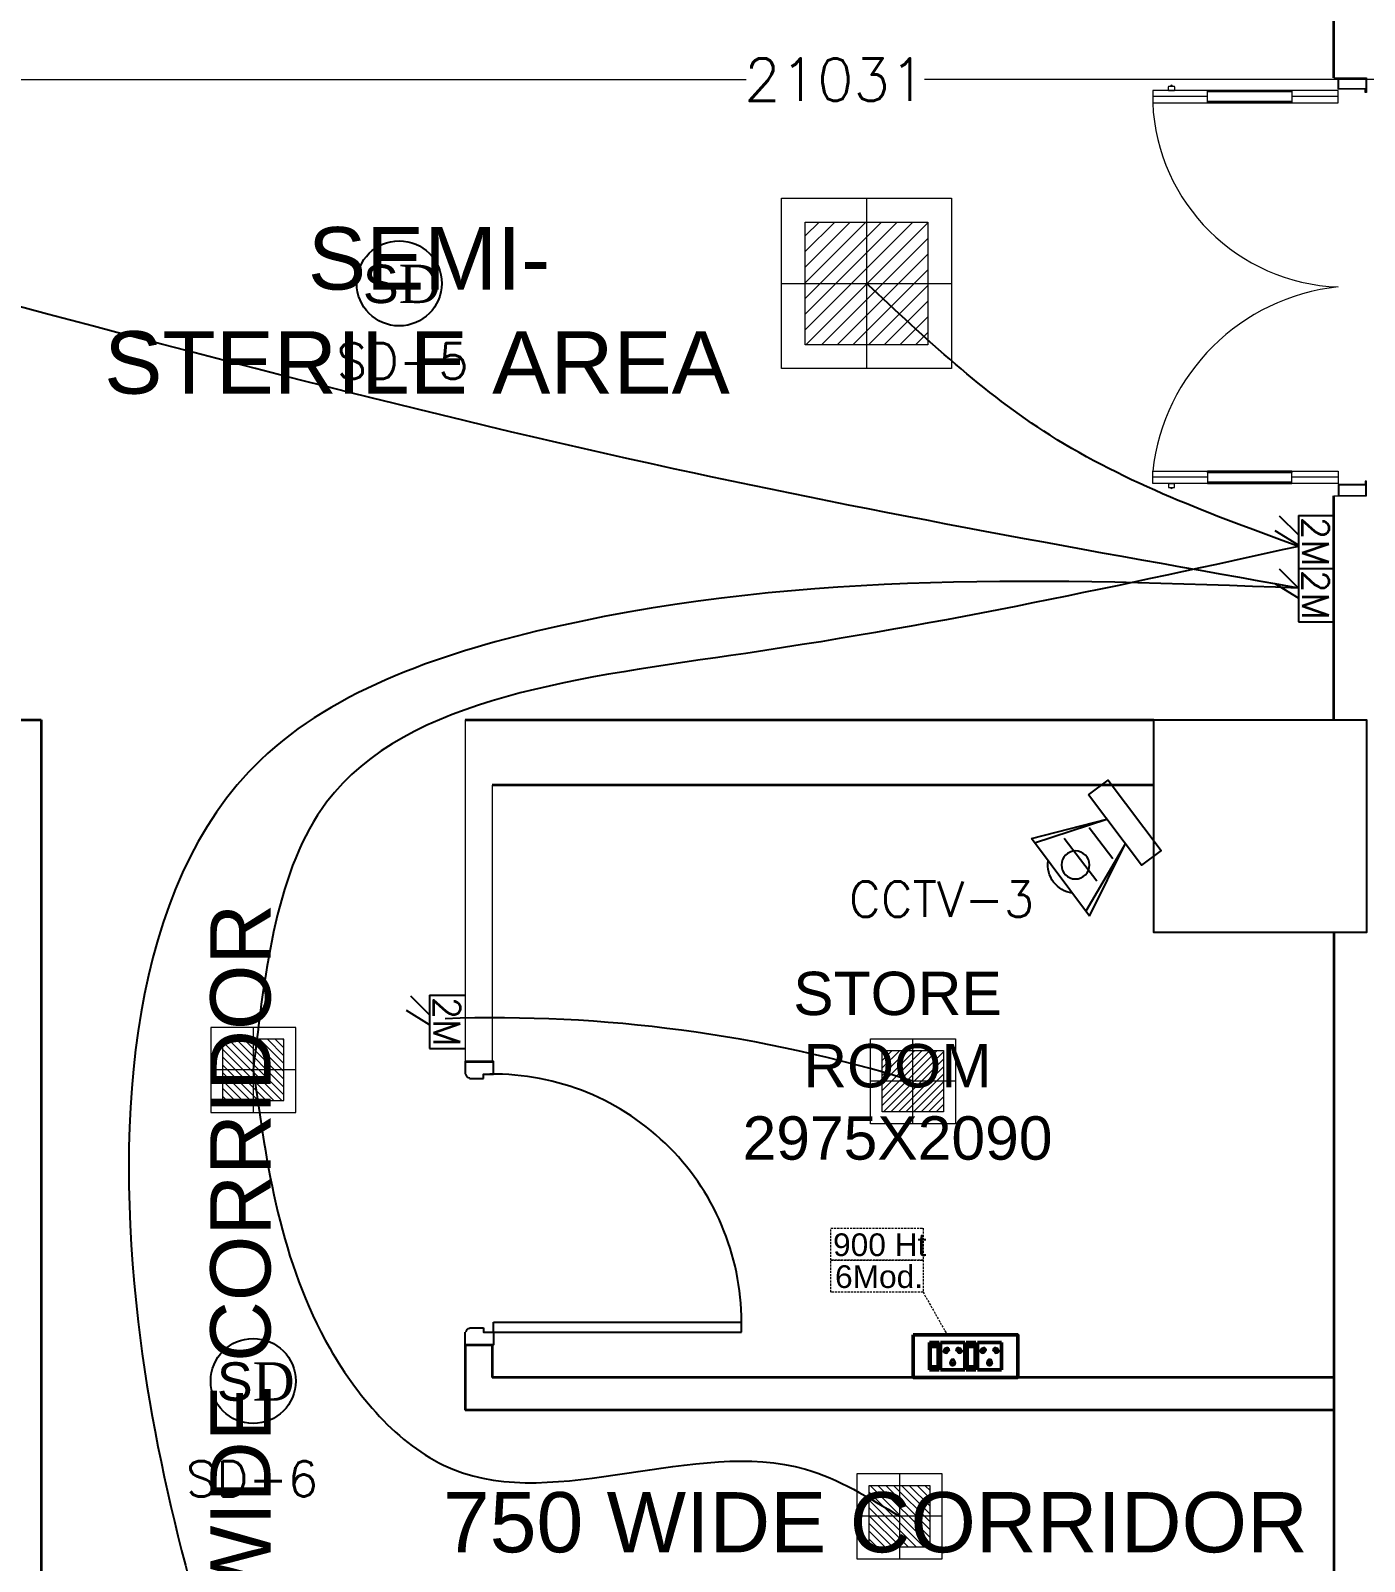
# Model space of a CAD drawing. Extents: x 3505867 to 3988380, y -625948 to -590408.
# Drawn here: x 3523526 to 3528232, y -609247 to -603846 of the extents above; entities that cross this region are included whole.
import ezdxf
from ezdxf.enums import TextEntityAlignment as Align

# ---------------------------------------------------------------- set-up
doc = ezdxf.new("R2010")
doc.units = 0
doc.header["$LTSCALE"] = 6
doc.header["$MEASUREMENT"] = 0
for name, pattern in [('1', [0]), ('CONTINIOUS', [0]), ('CONTINU', [0]), ('DASHED2', [0.375, 0.25, -0.125])]:
    doc.linetypes.add(name, pattern=pattern)
doc.layers.get('0').update_dxf_attribs({"linetype": 'CONTINUOUS'})
doc.layers.get('Defpoints').update_dxf_attribs({"linetype": 'CONTINUOUS'})
for name, color, linetype in [('24W RAW POWER', 1, 'CONTINUOUS'), ('24W UPS POWER LIGHT', 5, 'CONTINUOUS'), ('COL', 5, 'CONTINUOUS'), ('DIM', 7, 'CONTINUOUS'), ('DOOR', 44, 'CONTINUOUS'), ('ELE 36W EMERGENCY LIGHT', 5, 'CONTINUOUS'), ('ELE-2M RAW P.SB', 40, 'CONTINUOUS'), ('ELE-2M UPS P.SB', 3, 'CONTINUOUS'), ('FA-FIRE TEXT', 7, 'CONTINUOUS'), ('LV.CC CEMARA', 66, 'CONTINUOUS'), ('TEXT', 5, 'CONTINUOUS')]:
    doc.layers.add(name, color=color, linetype=linetype)
doc.layers.add('CFT_LOOPING', color=7, linetype='1', lineweight=0, true_color=0xd6d600)
for name, color, linetype, lineweight in [('Double Leaf Door', 4, 'CONTINUOUS', 18), ('ELE- DBS', 1, 'CONTINUOUS', 9), ('ELE-24W EMERGENCY  LED LIGHT', 5, 'CONTINUOUS', 18), ('ELE-24W LED LIGHT', 1, 'CONTINUOUS', 18), ('ELE-36W EMERGENCY  LED LIGHT', 7, 'CONTINUOUS', 18), ('ELE-CABLE TRAY', 31, 'CONTINUOUS', 18), ('ELE. 2N0S OF 6-16 UPS SOCKETS', 191, 'CONTINUOUS', 15), ('ELE. DB', 1, 'CONTINUOUS', 9), ('FA-BELOW SMOKE DERECTOR', 1, 'CONTINUOUS', 25), ('WALL', 10, 'CONTINUOUS', 35)]:
    doc.layers.add(name, color=color, linetype=linetype, lineweight=lineweight)
doc.layers.add('ELE-LIGHTING WIRING', color=7, linetype='CONTINUOUS', true_color=0x63d7b6)
doc.styles.add('ARIAL', font='')
doc.styles.add('PDF Times New Roman', font='')
doc.styles.add('ROMANS', font='romans.shx')
doc.styles.get("Standard").update_dxf_attribs({"font": 'SIMPLEX'})
doc.styles.add('T 1-25', font='segoeui.ttf', dxfattribs={"width": 0.8, "height": 50})
doc.styles.get('ARIAL').set_extended_font_data('Arial')
doc.styles.get('PDF Times New Roman').set_extended_font_data('Times New Roman')
doc.dimstyles.new('D 1-25', dxfattribs={"dimtxt": 50, "dimasz": 12.5, "dimexe": 0, "dimexo": 10, "dimgap": 0, "dimtad": 0, "dimdec": 0, "dimzin": 0, "dimdsep": 46, "dimtxsty": 'T 1-25', "dimblk": 'ARCHTICK', "dimcen": 5, "dimclrd": 256, "dimclre": 256, "dimclrt": 256, "dimadec": 0, "dimazin": 0, "dimtfac": 50, "dimtdec": 0, "dimtmove": 1, "dimatfit": 2, "dimfxl": 1, "dimtolj": 1, "dimtzin": 0, "dimarcsym": 0})

# ---------------------------------------------------------------- blocks, each defined once
blk = doc.blocks.new('1800x80')
at = {"layer": 'Double Leaf Door'}
for points in [[(101770.4, -25417.9), (101775.3, -25417.9), (101775.3, -25121.4), (101770.4, -25121.4)], [(101814, -25121.4), (101809.1, -25121.4), (101809.1, -25417.9), (101814, -25417.9)], [(103113.4, -25121.4), (103118.4, -25121.4), (103118.4, -25417.9), (103113.4, -25417.9)], [(103157.1, -25417.9), (103152.1, -25417.9), (103152.1, -25121.4), (103157.1, -25121.4)]]:
    blk.add_hatch(color=6, dxfattribs=at).paths.add_polyline_path(points)
at = {"layer": 'Double Leaf Door', "color": 8}
for p, q in [((101770.4, -25581.8), (101770.4, -24927.6)), ((101770.4, -24927.6), (101814, -24927.6)), ((101792.2, -25121.4), (101792.2, -24927.6)), ((101814, -24927.6), (101814, -25581.8)), ((103157.1, -24927.6), (103113.4, -24927.6)), ((103113.4, -24927.6), (103113.4, -25581.8)), ((103135.3, -25121.4), (103135.3, -24927.6)), ((103157.1, -25581.8), (103157.1, -24927.6)), ((101756, -24985.1), (101756, -25003.1)), ((101770.4, -24983.1), (101758, -24983.1)), ((101770.4, -24983.1), (101770.4, -25005)), ((103157.1, -24983.1), (103169.5, -24983.1)), ((103157.1, -24983.1), (103157.1, -25005)), ((103171.5, -24985.1), (103171.5, -25003.1)), ((101758, -25005), (101770.4, -25005)), ((103169.5, -25005), (103157.1, -25005)), ((101792.2, -25581.8), (101792.2, -25417.9)), ((103135.3, -25581.8), (103135.3, -25417.9)), ((101726.2, -25581.8), (101726.2, -25681.8)), ((101766.4, -25581.8), (101726.2, -25581.8)), ((101728.2, -25583.8), (101728.2, -25679.8)), ((101764.4, -25583.8), (101728.2, -25583.8)), ((101764.4, -25678.9), (101764.4, -25583.8)), ((101766.4, -25676.9), (101766.4, -25581.8)), ((101814, -25581.8), (101770.4, -25581.8)), ((103113.4, -25581.8), (103157.1, -25581.8)), ((103161.1, -25676.9), (103161.1, -25581.8)), ((103161.1, -25581.8), (103201.2, -25581.8)), ((103163, -25678.9), (103163, -25583.8)), ((103163, -25583.8), (103199.3, -25583.8)), ((103199.3, -25583.8), (103199.3, -25679.8)), ((103201.2, -25581.8), (103201.2, -25681.8)), ((101726.2, -25681.8), (101766.4, -25681.8)), ((101728.2, -25679.8), (101766.4, -25679.8)), ((101776.3, -25678.9), (101764.4, -25678.9)), ((101778.3, -25676.9), (101766.4, -25676.9)), ((101766.4, -25679.8), (101776.3, -25679.8)), ((101766.4, -25681.8), (101778.3, -25681.8)), ((101776.3, -25679.8), (101776.3, -25678.9)), ((101778.3, -25681.8), (101778.3, -25676.9)), ((103149.1, -25681.8), (103149.1, -25676.9)), ((103149.1, -25676.9), (103161.1, -25676.9)), ((103161.1, -25681.8), (103149.1, -25681.8)), ((103151.1, -25679.8), (103151.1, -25678.9)), ((103151.1, -25678.9), (103163, -25678.9)), ((103161.1, -25679.8), (103151.1, -25679.8)), ((103199.3, -25679.8), (103161.1, -25679.8)), ((103201.2, -25681.8), (103161.1, -25681.8))]:
    blk.add_line(p, q, dxfattribs=at)
at = {"layer": 'Double Leaf Door', "color": 6}
for p, q in [((101814, -25121.4), (101770.4, -25121.4)), ((101770.4, -25121.4), (101770.4, -25417.9)), ((101775.3, -25417.9), (101775.3, -25121.4)), ((101809.1, -25417.9), (101809.1, -25121.4)), ((101814, -25417.9), (101814, -25121.4)), ((103113.4, -25417.9), (103113.4, -25121.4)), ((103113.4, -25121.4), (103157.1, -25121.4)), ((103118.4, -25417.9), (103118.4, -25121.4)), ((103152.1, -25417.9), (103152.1, -25121.4)), ((103157.1, -25121.4), (103157.1, -25417.9)), ((101770.4, -25417.9), (101814, -25417.9)), ((103157.1, -25417.9), (103113.4, -25417.9))]:
    blk.add_line(p, q, dxfattribs=at)
at = {"layer": 'Double Leaf Door', "color": 6, "ltscale": 100}
for p, q in [((101809.1, -25121.4), (101809.1, -25417.9)), ((103118.4, -25121.4), (103118.4, -25417.9))]:
    blk.add_line(p, q, dxfattribs=at)
at = {"layer": 'Double Leaf Door', "color": 6}
for points in [[(101770.4, -25121.4), (101770.4, -25417.9), (101775.3, -25417.9), (101775.3, -25121.4), (101770.4, -25121.4)], [(101814, -25121.4), (101814, -25417.9), (101809.1, -25417.9), (101809.1, -25121.4), (101814, -25121.4)], [(103113.4, -25121.4), (103113.4, -25417.9), (103118.4, -25417.9), (103118.4, -25121.4), (103113.4, -25121.4)], [(103157.1, -25121.4), (103157.1, -25417.9), (103152.1, -25417.9), (103152.1, -25121.4), (103157.1, -25121.4)]]:
    blk.add_lwpolyline(points, dxfattribs=at)
at = {"layer": 'Double Leaf Door', "ltscale": 5000}
for points in [[(101770.4, -25121.4), (101770.4, -25417.9), (101775.3, -25417.9), (101775.3, -25121.4), (101770.4, -25121.4)], [(103157.1, -25121.4), (103157.1, -25417.9), (103152.1, -25417.9), (103152.1, -25121.4), (103157.1, -25121.4)]]:
    blk.add_lwpolyline(points, dxfattribs=at)
at = {"layer": 'Double Leaf Door', "color": 8}
for centre, radius, start, end in [((101731.8, -25658.9), 736, 6.0142, 83.5863), ((103143.1, -25606.8), 679.9, 92.5046, 177.8949), ((101756, -24994.1), 3.72, 90, 270), ((101758, -24985.1), 1.98, 90, 180), ((101758, -25003.1), 1.98, 180, 270), ((103169.5, -24985.1), 1.98, 0, 90), ((103169.5, -25003.1), 1.98, 270, 0), ((103171.5, -24994.1), 3.72, 270, 90)]:
    blk.add_arc(centre, radius, start, end, dxfattribs=at)
blk = doc.blocks.new('A$C19B8274B')
at = {"layer": 'DOOR'}
for p, q in [((-45, 925), (-80, 925)), ((-80, 50), (-80, 925)), ((-45, 50), (-45, 925)), ((-45, 50), (-80, 50)), ((-955, -50), (-955, -47.5)), ((-940, -35), (-942.5, -35)), ((-60, -35), (-57.5, -35)), ((-45, -50), (-45, -47.5))]:
    blk.add_line(p, q, dxfattribs=at)
for points in [[(-940, 15), (-955, 15), (-955, 50), (-1000, 50), (-1000, -50), (-955, -50)], [(-940, -35), (-940, 15)], [(-60, 15), (-45, 15), (-45, 50), (0, 50), (0, -50), (-45, -50)], [(-60, -35), (-60, 15)]]:
    blk.add_lwpolyline(points, dxfattribs=at)
at = {"layer": 'DOOR', "color": 145}
blk.add_arc((-80, 50), 875, 90, 182.2924, dxfattribs=at)
at = {"layer": 'DOOR'}
for centre, start, end in [((-955, -35), 270, 0), ((-45, -35), 180, 270)]:
    blk.add_arc(centre, 12.5, start, end, dxfattribs=at)
blk = doc.blocks.new('CIVIL IVF')
at = {"layer": 'COL', "color": 8}
blk.add_lwpolyline([(-16305, 7660.2), (-15555, 7660.2), (-15555, 6910.2), (-16305, 6910.2)], close=True, dxfattribs=at)
at = {"layer": 'WALL', "color": 8, "linetype": 'ByBlock'}
for p, q in [((-15670, 9925.2), (-15670, 10700.2)), ((-15670, 7660.2), (-15670, 8450.2)), ((-22265, 7660.2), (-20230, 7660.2)), ((-20230, 7660.2), (-20230, 2955.2)), ((-18735, 7660.2), (-16305, 7660.2)), ((-16305, 7430.2), (-18640, 7430.2)), ((-15670, 6910.2), (-15670, 2955.2)), ((-18735, 6455.2), (-18640, 6455.2)), ((-18735, 5455.2), (-18735, 5225.2)), ((-18735, 5455.2), (-18640, 5455.2)), ((-18640, 5455.2), (-18640, 5340.2)), ((-15670, 5340.2), (-18640, 5340.2)), ((-15670, 5225.2), (-18735, 5225.2))]:
    blk.add_line(p, q, dxfattribs=at)
at = {"layer": 'WALL', "color": 8, "lineweight": 0}
for p, q in [((-15670, 9925.2), (-15555, 9925.2)), ((-15670, 8450.2), (-15555, 8450.2)), ((-18735, 7660.2), (-18735, 6455.2)), ((-18640, 7430.2), (-18640, 6455.2))]:
    blk.add_line(p, q, dxfattribs=at)
at = {"layer": 'DOOR', "color": 8, "linetype": 'Continuous', "rotation": 270}
blk.add_blockref('A$C19B8274B', (-18685, 5455.2), dxfattribs=at)
at = {"layer": 'Double Leaf Door', "color": 8, "rotation": 90}
blk.add_blockref('1800x80', (-41236.8, -93276.1), dxfattribs=at)
at = {"layer": 'DIM', "color": 8, "style": 'ARIAL'}
blk.add_text('1500 WIDE CORRIDOR', height=212.5, rotation=90, dxfattribs=at).set_placement((-19357.7, 5403), align=Align.BOTTOM_CENTER)
blk.add_text('750 WIDE CORRIDOR', height=212.5, dxfattribs=at).set_placement((-17287.7, 4659.4), align=Align.BOTTOM_CENTER)
at = {"layer": 'DIM', "color": 8, "insert": (-17209.4, 6439), "char_height": 153, "width": 1198.956, "attachment_point": 5, "style": 'ARIAL'}
blk.add_mtext('STORE ROOM\\P2975X2090', dxfattribs=at)
at = {"layer": 'WALL', "color": 8, "linetype": 'Continuous', "insert": (-18904.7, 9103.3), "char_height": 220.414, "width": 4941.395, "attachment_point": 5, "style": 'ARIAL'}
blk.add_mtext(' SEMI-\\PSTERILE AREA', dxfattribs=at)
blk = doc.blocks.new('24w led emeregency')
at = {"layer": 'ELE-24W EMERGENCY  LED LIGHT'}
h = blk.add_hatch(dxfattribs=at)
h.set_pattern_fill('ANSI31', scale=166.67, style=0)
h.paths.add_polyline_path([(-115.4, -115.4), (-115.4, 115.4), (115.4, 115.4), (115.4, -115.4)])
at = {"layer": 'ELE-24W EMERGENCY  LED LIGHT', "color": 5}
for p, q in [((0, 160), (0, -160)), ((-160, 0), (160, 0))]:
    blk.add_line(p, q, dxfattribs=at)
for points in [[(-160, -160), (-160, 160), (160, 160), (160, -160)], [(-115.4, -115.4), (-115.4, 115.4), (115.4, 115.4), (115.4, -115.4)]]:
    blk.add_lwpolyline(points, close=True, dxfattribs=at)
blk = doc.blocks.new('ELE.EMERGENCY 40W LED LIGHT')
at = {"layer": 'ELE-36W EMERGENCY  LED LIGHT'}
h = blk.add_hatch(dxfattribs=at)
h.set_pattern_fill('ANSI31', color=5, scale=300, style=0)
h.paths.add_polyline_path([(-207.7, -207.7), (-207.7, 207.7), (207.7, 207.7), (207.7, -207.7)])
for p, q in [((0, 288), (0, -288)), ((-288, 0), (288, 0))]:
    blk.add_line(p, q, dxfattribs=at)
for points in [[(-288, -288), (-288, 288), (288, 288), (288, -288)], [(-207.7, -207.7), (-207.7, 207.7), (207.7, 207.7), (207.7, -207.7)]]:
    blk.add_lwpolyline(points, close=True, dxfattribs=at)
blk = doc.blocks.new('2M SB')
at = {"layer": 'ELE-2M RAW P.SB'}
for p, q in [((-133.8, 160), (-69.3, 265.2)), ((-88.2, 160), (-3.4, 244.9)), ((-240, 160), (-240, 0)), ((0, 160), (-240, 160)), ((0, 160), (0, 0))]:
    blk.add_line(p, q, dxfattribs=at)
blk.add_text('2M', height=120, rotation=180, dxfattribs=at).set_placement((-6, 143))
blk = doc.blocks.new('2M UPS SB')
at = {"layer": 'ELE-2M UPS P.SB', "color": 3}
for p, q in [((-133.8, 160), (-69.3, 265.2)), ((-88.2, 160), (-3.4, 244.9)), ((-240, 160), (-240, 0)), ((0, 160), (-240, 160)), ((0, 160), (0, 0))]:
    blk.add_line(p, q, dxfattribs=at)
blk.add_text('2M', height=120, rotation=180, dxfattribs=at).set_placement((-6, 143))
blk = doc.blocks.new('24w led light')
at = {"layer": 'ELE-24W LED LIGHT', "color": 1, "lineweight": 0}
for p, q in [((159, 159), (-160, 159)), ((-160, 159), (-160, -160)), ((-0.5, -160), (-0.5, 159)), ((159, -160), (159, 159)), ((114.5, 114.5), (-115.5, 114.5)), ((-115.5, 114.5), (-115.5, -115.5)), ((110.2, -115.5), (-115.5, 110.2)), ((82, -115.5), (-115.5, 82)), ((114.5, -91.7), (-91.7, 114.5)), ((114.5, -63.5), (-63.5, 114.5)), ((114.5, -35.3), (-35.3, 114.5)), ((114.5, -7.1), (-7.1, 114.5)), ((114.5, 21.1), (21.1, 114.5)), ((114.5, 49.3), (49.3, 114.5)), ((114.5, 77.5), (77.5, 114.5)), ((114.5, 105.7), (105.7, 114.5)), ((114.5, -115.5), (114.5, 114.5)), ((53.8, -115.5), (-115.5, 53.8)), ((25.6, -115.5), (-115.5, 25.6)), ((-160, -0.5), (159, -0.5)), ((-2.6, -115.5), (-115.5, -2.6)), ((-30.8, -115.5), (-115.5, -30.8)), ((-59, -115.5), (-115.5, -59)), ((-87.2, -115.5), (-115.5, -87.2)), ((-160, -160), (159, -160)), ((-115.4, -115.5), (-115.5, -115.4)), ((-115.5, -115.5), (114.5, -115.5))]:
    blk.add_line(p, q, dxfattribs=at)
blk = doc.blocks.new('WDD')
at = {"layer": 'ELE-LIGHTING WIRING', "linetype": 'ByBlock'}
blk.add_arc((15175.1, 1393.9), 4979.9, 72.7775, 92.0158, dxfattribs=at)
for points in [[(18010, 7889.9), (15805.2, 8311), (13188.8, 8965)], [(18010, 7889.9), (15394.8, 7754.5), (14348.2, 7283.3), (13916.8, 5300.7), (14322, 3640.5)], [(19322.8, 7225, 0), (18595.6, 3604.1, 0), (20204.7, 2919.4, 0)]]:
    blk.add_spline(points, degree=3, dxfattribs=at)
at = {"layer": 'ELE-LIGHTING WIRING', "color": 254, "linetype": 'ByBlock'}
for points in [[(18010, 8037), (17134, 8429), (16486.3, 8965)], [(18010, 8037), (16060.4, 7659.7), (14581.4, 7134.4), (14322.5, 6190)], [(14322.5, 6190), (14592.8, 5207.9), (15026.7, 4781), (16271.3, 4781), (16602.5, 4615)]]:
    blk.add_spline(points, degree=3, dxfattribs=at)
at = {"layer": '24W RAW POWER', "lineweight": 9, "xscale": -0.9404388715045132, "yscale": 0.9404388715045132, "zscale": 0.9404388715045132}
blk.add_blockref('24w led light', (16649.5, 6150.5), dxfattribs=at)
at = {"layer": '24W UPS POWER LIGHT', "lineweight": 9, "xscale": -0.9375000000222322, "yscale": 0.9375000000222322, "zscale": 0.9375000000222322}
for p in [(14322.5, 6190), (16602.5, 4615)]:
    blk.add_blockref('24w led emeregency', p, dxfattribs=at)
at = {"layer": 'ELE 36W EMERGENCY LIGHT', "xscale": 1.041666666677768, "yscale": 1.041666666677768, "zscale": 1.041666666677768}
blk.add_blockref('ELE.EMERGENCY 40W LED LIGHT', (16486.3, 8965), dxfattribs=at)
at = {"layer": 'ELE-2M RAW P.SB', "color": 6, "xscale": 0.7812500000005363, "yscale": 0.7812500000005363, "zscale": 0.7812500000005363, "rotation": 89.99999999999979}
for p in [(18135, 7958.8), (15070, 6453.2)]:
    blk.add_blockref('2M SB', p, dxfattribs=at)
at = {"layer": 'ELE-2M UPS P.SB', "color": 6, "xscale": 0.7812500000005363, "yscale": 0.7812500000005363, "zscale": 0.7812500000005363, "rotation": 89.9999999999999}
blk.add_blockref('2M UPS SB', (18135, 8146.3), dxfattribs=at)
blk = doc.blocks.new('5Y3AQY')
at = {"layer": 'ELE. 2N0S OF 6-16 UPS SOCKETS', "color": 72, "lineweight": 50}
for p, q in [((-311.5, -26.5), (-277.7, -26.5)), ((-311.5, -123.5), (-311.5, -26.5)), ((-311.5, -123.5), (-311.5, -26.5)), ((-308.7, -37), (-280.5, -37)), ((-308.7, -113), (-308.7, -37)), ((-308.7, -40.4), (-280.5, -40.4)), ((-280.5, -37), (-280.5, -113)), ((-277.7, -26.5), (-277.7, -123.5)), ((-272.1, -26.5), (-272.1, -123.5)), ((-187.1, -26.5), (-272.1, -26.5)), ((-187.1, -123.5), (-187.1, -26.5)), ((-181.4, -26.5), (-147.6, -26.5)), ((-181.4, -123.5), (-181.4, -26.5)), ((-181.4, -123.5), (-181.4, -26.5)), ((-178.6, -37), (-150.4, -37)), ((-178.6, -113), (-178.6, -37)), ((-178.6, -40.4), (-150.4, -40.4)), ((-150.4, -37), (-150.4, -113)), ((-147.6, -26.5), (-147.6, -123.5)), ((-57, -26.5), (-142, -26.5)), ((-142, -26.5), (-142, -123.5)), ((-57, -123.5), (-57, -26.5)), ((-311.5, -123.5), (-277.7, -123.5)), ((-277.7, -123.5), (-311.5, -123.5)), ((-280.5, -113), (-308.7, -113)), ((-272.1, -123.5), (-187.1, -123.5)), ((-181.4, -123.5), (-147.6, -123.5)), ((-147.6, -123.5), (-181.4, -123.5)), ((-150.4, -113), (-178.6, -113)), ((-142, -123.5), (-57, -123.5))]:
    blk.add_line(p, q, dxfattribs=at)
blk.add_lwpolyline([(-368.5, 0), (0, 0), (0, -150), (-368.5, -150)], close=True, dxfattribs=at)
for centre, radius, start, end in [((-253.8, -56.1), 5.7, 87.49, 354.7311), ((-249.3, -52.1), 4.6, 284.9049, 157.3162), ((-209.8, -52.1), 4.6, 22.6838, 255.0951), ((-205.3, -56.1), 5.7, 185.2689, 92.51), ((-123.7, -56.1), 5.7, 87.49, 354.7311), ((-119.2, -52.1), 4.6, 284.9049, 157.3162), ((-79.7, -52.1), 4.6, 22.6838, 255.0951), ((-75.2, -56.1), 5.7, 185.2689, 92.51), ((-229.6, -99), 6.62, 127.1584, 52.8416), ((-229.6, -92.3), 4.22, 341.4031, 198.5969), ((-99.5, -99), 6.62, 127.1584, 52.8416), ((-99.5, -92.3), 4.22, 341.4031, 198.5969)]:
    blk.add_arc(centre, radius, start, end, dxfattribs=at)
blk = doc.blocks.new('SFDS')
at = {"layer": 'CFT_LOOPING', "color": 7, "linetype": 'DASHED2', "ltscale": 5}
blk.add_line((16685.5, 5406.2), (16771, 5255), dxfattribs=at)
for points in [[(16360.6, 5631.2), (16685.5, 5631.2), (16685.5, 5518.7), (16360.6, 5518.7)], [(16360.6, 5518.7), (16685.5, 5518.7), (16685.5, 5406.2), (16360.6, 5406.2)]]:
    blk.add_lwpolyline(points, close=True, dxfattribs=at)
at = {"layer": 'ELE. 2N0S OF 6-16 UPS SOCKETS', "color": 3, "linetype": 'ByBlock', "rotation": 359.9999999999999}
blk.add_blockref('5Y3AQY', (17019.7, 5255), dxfattribs=at)
at = {"layer": 'TEXT', "color": 7, "char_height": 80, "attachment_point": 1}
for s, insert, width in [('\\A1;{\\fArial|b0|i0|c0|p34;900 Ht\\P}', (16368.1, 5613.2), 8957.987), ('\\A1;{\\fArial|b0|i0|c0|p34;6Mod.\\P}', (16375.1, 5500.7), 352.575)]:
    blk.add_mtext(s, dxfattribs=dict(at, insert=insert, width=width))
blk = doc.blocks.new('*D340')
at = {"layer": 'Defpoints', "color": 0, "linetype": 'ByBlock'}
for p in [(5860.6, 9862.2), (26891.3, 9862.2), (5860.6, 9683.8)]:
    blk.add_point(p, dxfattribs=at)
at = {"layer": 'ELE-CABLE TRAY', "color": 7, "linetype": 'CONTINIOUS', "lineweight": -2}
for p, q in [((5860.6, 9852.2), (5860.6, 9683.8)), ((26891.3, 9852.2), (26891.3, 9683.8)), ((5960.6, 9683.8), (16061.7, 9683.8)), ((26791.3, 9683.8), (16690.3, 9683.8))]:
    blk.add_line(p, q, dxfattribs=at)
at = {"layer": 'ELE-CABLE TRAY', "color": 7, "linetype": 'ByBlock'}
for points in [[(5960.6, 9700.5), (5960.6, 9667.1), (5860.6, 9683.8)], [(26791.3, 9667.1), (26791.3, 9700.5), (26891.3, 9683.8)]]:
    blk.add_solid(points, dxfattribs=at)
at = {"layer": 'ELE-CABLE TRAY', "color": 7, "linetype": 'ByBlock', "insert": (16376, 9683.8), "char_height": 150, "attachment_point": 5, "style": 'ROMANS'}
blk.add_mtext('\\A1;21031', dxfattribs=at)
blk = doc.blocks.new('SMOKE DETECTOR')
at = {"layer": 'FA-BELOW SMOKE DERECTOR', "color": 7}
blk.add_circle((931028.7, -118293.9), 166, dxfattribs=at)
at = {"layer": 'FA-BELOW SMOKE DERECTOR', "insert": (930887.1, -118373), "char_height": 150, "attachment_point": 7, "style": 'PDF Times New Roman'}
blk.add_mtext('{\\fArial|b0|i0|c0|p34;S}D', dxfattribs=at)
blk = doc.blocks.new('CC CEMARA')
at = {"layer": 'LV.CC CEMARA', "linetype": 'ByBlock'}
for p, q in [((46.7, -104.5), (105.3, -34.9)), ((239.6, -66.6), (64.7, -12.2)), ((232.1, -75.7), (64.7, -12.2)), ((94.5, -242.4), (18.6, -67.1)), ((18.6, -67.1), (104.2, -230.6)), ((81.3, -159.1), (162.8, -62.4)), ((94.5, -242.4), (239.6, -66.6))]:
    blk.add_line(p, q, dxfattribs=at)
blk.add_lwpolyline([(110.8, 42.8), (66.4, 79.7), (-66.4, -79.7), (-22, -116.7)], close=True, dxfattribs=at)
blk.add_circle((133.5, -123.5), 32.9, dxfattribs=at)
blk.add_arc((131.6, -123.6), 66.7, 275.3702, 5.5412, dxfattribs=at)
blk = doc.blocks.new('EFRWR')
at = {"layer": 'FA-BELOW SMOKE DERECTOR', "color": 6, "xscale": 0.9035551315104862, "yscale": 0.9035551315104862, "zscale": 0.9035551315104862}
for p in [(-826398.2, 115850), (-826913.3, 111977.5)]:
    blk.add_blockref('SMOKE DETECTOR', p, dxfattribs=at)
at = {"layer": 'LV.CC CEMARA', "xscale": -1.500000000000001, "yscale": 1.5, "zscale": 1.5, "rotation": 357.2623958888427}
blk.add_blockref('CC CEMARA', (17432.2, 7088.5), dxfattribs=at)
at = {"layer": 'FA-FIRE TEXT', "color": 200, "linetype": 'CONTINU', "char_height": 125, "width": 349.838, "attachment_point": 1, "style": 'ROMANS'}
for s, insert in [('{\\C256;SD-5\\P}', (14616.6, 8753.6)), ('{\\C256;CCTV-3\\P}', (16424, 6855.1)), ('{\\C256;SD-6}', (14085.5, 4810.2))]:
    blk.add_mtext(s, dxfattribs=dict(at, insert=insert))
blk = doc.blocks.new('FEWA')
at = {"layer": 'ELE-CABLE TRAY', "color": 21}
dim = blk.add_linear_dim(base=(5860.6, 9683.8), p1=(26891.3, 9862.2), p2=(5860.6, 9862.2), dimstyle='D 1-25', override={"dimtxt": 150, "dimasz": 100, "dimtxsty": 'ROMANS', "dimclrd": 7, "dimclre": 7, "dimclrt": 7}, dxfattribs=at)
dim.commit()
dim.dimension.update_dxf_attribs({"geometry": '*D340', "text_midpoint": (16376, 9683.8)})

msp = doc.modelspace()

# ---------------------------------------------------------------- block references
at = {"linetype": 'ByBlock'}
msp.add_blockref('CIVIL IVF', (3543794, -613938.4), dxfattribs=at)
at = {"layer": 'ELE- DBS', "color": 0, "linetype": 'ByBlock'}
msp.add_blockref('SFDS', (3509989, -613703.2), dxfattribs=at)
at = {"layer": 'ELE-CABLE TRAY', "color": 0, "linetype": 'ByBlock'}
msp.add_blockref('FEWA', (3509989, -613703.2), dxfattribs=at)
at = {"layer": 'ELE. DB', "color": 0, "linetype": 'ByBlock'}
msp.add_blockref('WDD', (3509989, -613703.2), dxfattribs=at)
at = {"layer": 'LV.CC CEMARA', "color": 0, "linetype": 'ByBlock'}
msp.add_blockref('EFRWR', (3509989, -613703.2), dxfattribs=at)

doc.saveas('drawing.dxf')
